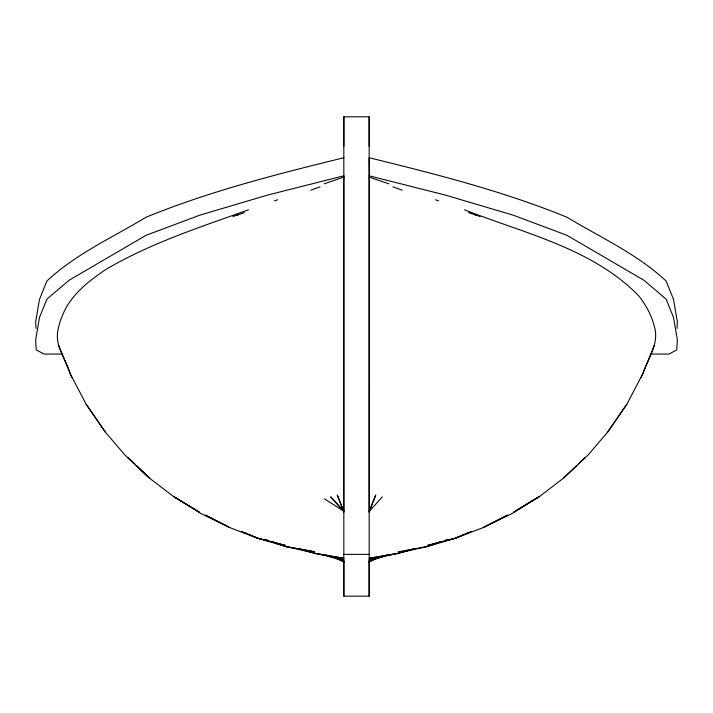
<?xml version="1.0" encoding="UTF-8"?>
<svg xmlns="http://www.w3.org/2000/svg" width="713" height="713" viewBox="0 0 713 713"><rect width="100%" height="100%" fill="white"/><g stroke="black" fill="none" stroke-linecap="round" stroke-linejoin="round"><path stroke-width="1.07" d="M343.826 596.166L343.826 116.834L369.174 116.834L369.174 596.166L343.826 596.166L343.826 560.935L333.631 557.022M343.826 146.37L343.826 116.834M369.307 178.134L369.111 157.716C436.008 174.177 503.057 191.102 566.96 217.233C600.569 237.536 637.172 253.935 666.094 281.02L673.509 299.38L677.35 321.937L676.994 328.497M369.174 146.37L369.174 116.834M369.174 512.157L369.432 511.025L369.174 511.774M369.174 510.49L369.218 177.082L388.843 183.829M343.693 178.134L343.889 175.799L267.838 195.023L199.711 215.201L146.049 235.317L69.197 280.191L46.906 299.103L39.5 317.472L35.65 339.78L36.185 349.86L44.037 354.085L62.797 354.013M539.607 496.435L513.886 512.005L539.607 496.435L563.502 478.147L587.833 455.277L607.529 432.274L626.798 404.316L642.894 373.594C648.064 358.309 659.73 342.989 654.249 326.091C651.379 314.905 645.755 304.727 638.625 295.699C592.432 248.409 524.091 233.311 464.52 209.8M369.566 510.784L375.733 495.009L369.174 511.488L382.328 496.872M641.21 377.489L654.454 345.11M607.529 432.274L626.798 404.316M563.502 478.147L576.674 465.553M578.27 464.038L585.275 457.354M369.174 562.129L371.625 560.079L369.174 562.022L373.915 559.313M537.121 497.808L511.872 513.636L483.307 527.567L455.848 538.048L427.444 545.445L454.573 538.44L464.493 534.287M372.017 560.079L369.174 561.648L380.385 557.005M483.307 527.567L507.549 515.134L485.09 526.595M455.848 538.048L468.093 532.852M466.471 533.458L471.436 531.381M369.174 596.166L369.174 560.935L379.369 557.022M310.832 190.184L320.075 186.797M248.481 209.8C199.881 227.304 150.122 243.24 105.462 269.719C90.435 279.844 75.756 291.287 66.389 307.107C62.067 315.422 58.484 324.228 57.477 333.613C56.077 348.087 66.362 360.243 70.106 373.594L86.202 404.316L105.471 432.274L125.167 455.277L149.498 478.147L173.393 496.435L199.114 512.005L173.393 496.435M324.157 183.829L343.782 177.082L343.826 510.49M398.148 551.782L426.722 546.657L439.966 542.085M445.064 540.329L448.12 539.269M274.452 200.888L277.562 199.818M439.609 542.156L426.009 546.791L397.881 553.074L409.324 550.071M237.126 215.059L244.416 212.643M232.928 216.494L238.142 214.782M369.174 560.935L387.819 555.177M426.722 546.657L454.573 538.44M412.248 549.5L397.453 553.618L369.174 558.288L395.501 553.725M378.496 557.343L369.174 559.821L396.597 553.538M383.674 555.971L386.785 555.142M411.401 549.527L414.52 548.707M343.889 157.716C276.992 174.177 209.943 191.102 146.04 217.233C112.431 237.536 75.828 253.935 46.906 281.02L39.491 299.38L35.65 321.937L36.006 328.497M343.826 554.366L369.174 554.366M650.203 354.013L668.963 354.085L676.815 349.86L677.35 339.78L673.5 317.472L666.094 299.103L643.803 280.191L566.951 235.317L513.289 215.201L445.162 195.023L369.111 175.799M317.499 553.725L343.826 558.288L315.547 553.618L300.752 549.5M273.391 542.156L286.991 546.791L314.852 551.782L286.278 546.657L258.427 538.44L248.507 534.287M286.991 546.791L315.119 553.074L303.676 550.071M316.403 553.538L343.826 559.821L334.504 557.343M258.427 538.44L285.556 545.445L257.152 538.048L229.693 527.567L205.451 515.134L229.693 527.567M298.48 548.707L301.599 549.527M326.215 555.142L329.326 555.971M325.181 555.177L343.826 560.935M474.858 214.782L480.072 216.494M468.584 212.643L475.874 215.059M435.438 199.818L438.548 200.888M264.88 539.269L267.936 540.329M273.034 542.085L286.278 546.657M392.925 186.797L402.168 190.184M332.614 557.005L343.826 561.648M241.564 531.381L246.529 533.458M244.907 532.852L257.152 538.048M227.91 526.595L201.128 513.636L175.879 497.808M339.085 559.313L343.826 562.022L342.588 560.365L343.826 562.129L341.375 560.079M324.477 498.877L343.826 511.194L330.672 496.872L343.826 511.488L337.267 495.009L343.434 510.784M134.757 464.065L127.725 457.354L134.73 464.038M136.326 465.553L147.261 475.999M136.281 465.518L149.498 478.147M86.202 404.316L105.471 432.274M58.546 345.11L71.79 377.489M343.826 511.774L343.568 511.025L343.826 512.157"/></g></svg>
